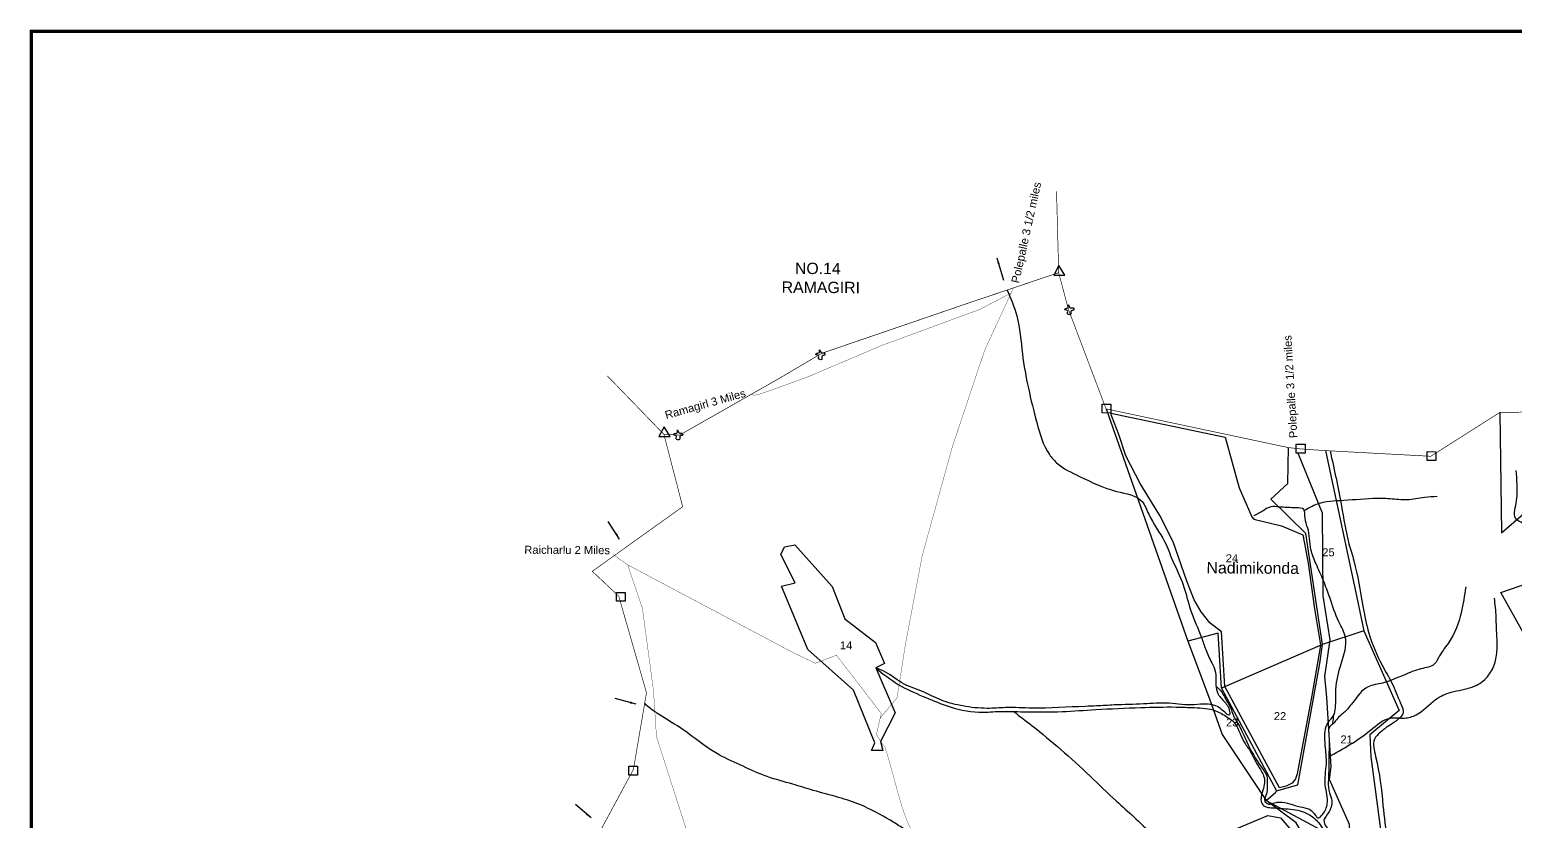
# Model space of a CAD drawing. Header units: inches. Extents: x 768179 to 777848, y 1567444 to 1579928.
# Drawn here: x 768179 to 772820, y 1577454 to 1579928 of the extents above; entities that cross this region are included whole.
import ezdxf
from ezdxf.enums import TextEntityAlignment as Align

# ---------------------------------------------------------------- set-up
doc = ezdxf.new("R2010")
doc.units = ezdxf.units.IN
doc.header["$MEASUREMENT"] = 0
doc.linetypes.add('ACAD_ISO02W100', pattern=[15, 12, -3])
for name, color, linetype in [('CSMark', 72, 'Continuous'), ('HILLLS', 24, 'Continuous'), ('PLOT', 7, 'Continuous'), ('PLOT NO', 7, 'Continuous'), ('ROADS', 6, 'Continuous'), ('TANKS-STREAM', 4, 'Continuous'), ('TEXT', 7, 'Continuous'), ('VILLAGE BOUNDARY', 5, 'Continuous'), ('VILLAGE STONES', 1, 'Continuous')]:
    doc.layers.add(name, color=color, linetype=linetype)
doc.styles.get("Standard").update_dxf_attribs({"font": 'arial.ttf'})
doc.linetypes.add('DOTS', pattern='A,1e-06,-3,["●",Standard,S=3,R=0,X=-1.25,Y=-1.25],-3', length=6.000001)
doc.dimstyles.get("Standard").update_dxf_attribs({"dimtxt": 0.18, "dimasz": 20, "dimexe": 0.18, "dimexo": 0.0625, "dimgap": 0.09, "dimtad": 0, "dimtih": 1, "dimtoh": 1, "dimdec": 4, "dimzin": 0, "dimdsep": 46, "dimtxsty": 'Standard', "dimcen": 0.09, "dimadec": 0, "dimazin": 0, "dimtfac": 1, "dimtdec": 4, "dimtofl": 0, "dimtmove": 0, "dimatfit": 3, "dimfxl": 1, "dimtolj": 1, "dimtzin": 0, "dimarcsym": 0})

msp = doc.modelspace()

# ---------------------------------------------------------------- linework, layer by layer
at = {"layer": 'CSMark', "color": 5, "const_width": 10}
msp.add_lwpolyline([(768183.9, 1579923.4), (777737.7, 1579923.4), (777737.7, 1567449.5), (768183.9, 1567449.5)], close=True, dxfattribs=at)
at = {"layer": 'HILLLS'}
for points in [[(771556.6, 1578730), (771913.7, 1578654.6), (771957.6, 1578495.9), (771997.5, 1578406), (772003.3, 1578398.6), (772089.4, 1578377.5), (772156.4, 1578349.4), (772173.5, 1578261.2), (772193.2, 1578117.9), (772210.9, 1578011.4), (772211.2, 1578002.9), (772184, 1577847.6), (772138.3, 1577602.1), (772133.5, 1577586.7), (772122.8, 1577573.1), (772104.8, 1577563.7), (772083.5, 1577558.7), (772036, 1577647), (771912.4, 1577875.1), (771901.8, 1578045.8), (771866, 1578073.8), (771838.6, 1578108.6), (771816.9, 1578146.6), (771794.1, 1578204.8), (771751.7, 1578327.9), (771709.6, 1578409.9), (771648, 1578509.8), (771603.3, 1578596.6), (771581, 1578662.5), (771559.4, 1578719.6), (771556.6, 1578730)], [(772210.1, 1576630.2), (772144.2, 1576666.6), (772094.6, 1576715.6), (772090.9, 1576777.9), (772058.9, 1576959.2), (772022.3, 1577054.7), (771981.3, 1577090.4), (771960.7, 1577111.2), (771872.6, 1577234.2), (771816.8, 1577330.7), (771824.2, 1577351.2), (771950.6, 1577431.1), (772047, 1577471.6), (772086.9, 1577464.7), (772179.3, 1577357.3), (772198.2, 1577237.9), (772212.8, 1577115.8), (772209.3, 1576985), (772226.8, 1576748.4), (772229.6, 1576638.9), (772221.5, 1576626.6), (772210.1, 1576630.2)]]:
    msp.add_lwpolyline(points, dxfattribs=at)
msp.add_spline([(772241.7, 1578611.9), (772276.8, 1578440.5), (772300.5, 1578321), (772315.8, 1578268.3), (772343.4, 1578126.6), (772362.9, 1578041.8), (772404.3, 1577941.5), (772434.6, 1577885.9), (772461.5, 1577823.5), (772469.7, 1577794.7), (772437.8, 1577760.4), (772398.2, 1577731.9), (772380.6, 1577710.6), (772383.7, 1577656.8), (772406.7, 1577503.4), (772423.2, 1577395), (772455.2, 1577289.8), (772483.5, 1577215.2), (772511.2, 1577205.3), (772612.4, 1577195.5), (772721.4, 1577186), (772740.4, 1577177.1), (772724.2, 1577167), (772703.7, 1577158.4), (772612.6, 1577142.8), (772531.7, 1577123.8), (772498, 1577104.1), (772467.5, 1577050.9), (772467.9, 1577038.3), (772524.7, 1577003.9), (772583.4, 1576963.7), (772596.9, 1576946.1), (772590.9, 1576913.5), (772563.7, 1576847.9), (772551.4, 1576828.5), (772491.4, 1576800.1), (772459.2, 1576788.1), (772435.7, 1576755.7), (772447.6, 1576710.3), (772510.9, 1576627.5), (772547.5, 1576565), (772558.9, 1576499.8), (772537, 1576425.1), (772535.2, 1576363.4), (772546, 1576291.3), (772549.7, 1576277.8), (772557.2, 1576279.6), (772586.2, 1576278), (772709.6, 1576281.2), (772725.3, 1576282.8), (772838.7, 1576282.8), (772918.5, 1576275.6), (773087, 1576262), (773158.9, 1576276.7), (773231.3, 1576249.1), (773314.3, 1576229), (773420.8, 1576224.6), (773559.2, 1576231.4), (773798.3, 1576276.1), (773856.6, 1576300), (773893.9, 1576336), (773919.4, 1576402.8), (773970.8, 1576541.5), (773981.7, 1576598.8), (774012.6, 1576714.2), (774036.5, 1576803.2), (774068, 1576866.2), (774110.6, 1576925.6), (774175.5, 1577044.6), (774204.5, 1577087.5), (774281.1, 1577132.4), (774323.6, 1577165.4), (774380.2, 1577276.5), (774418.6, 1577379.8), (774456.4, 1577511.2), (774485, 1577625.1), (774487.4, 1577653.8), (774501.6, 1577768.8), (774487.2, 1577884.5), (774455.4, 1578015.8), (774447.1, 1578149.5), (774421.2, 1578263), (774400.4, 1578346.7), (774371.6, 1578452.6), (774355.3, 1578522.2), (774356.1, 1578535.8), (774422.8, 1578544.1), (774515.4, 1578543), (774555.1, 1578536.4), (774584.7, 1578515.1), (774598.8, 1578479.6), (774627.2, 1578362.5), (774644.3, 1578263.4), (774650.4, 1578157.1), (774630.1, 1578100.1), (774619.8, 1578036.3), (774622.8, 1577983.2), (774643.1, 1577903.9), (774671.4, 1577853.8), (774741.6, 1577842.7), (774802.5, 1577873.3), (774888.4, 1577894.2), (774963.6, 1577917.6), (775008.9, 1577936.4), (775014.5, 1577937.6)], degree=3, dxfattribs=at)
at = {"layer": 'PLOT'}
for points in [[(771541.7, 1578743.1), (771796.7, 1578016.5), (771864.7, 1577836.8), (771904.5, 1577725.1), (772041.5, 1577518.7), (772071.8, 1577545), (772074.3, 1577549.2), (772140.3, 1577567.6), (772209.1, 1577947), (772217.9, 1578006.2), (771902.1, 1577870.2), (771892, 1578042.2), (771796.7, 1578016.5)], [(772771.8, 1578732), (772777.1, 1578355.5), (772983.8, 1578534.4)], [(772217.9, 1578006.2), (772166.2, 1578353.9), (772056.6, 1578460.5), (772109.4, 1578510.1), (772111.2, 1578622.1)], [(772227.2, 1578612.6), (772321.1, 1578173.6), (772347.4, 1578048.8), (772217.9, 1578006.2)], [(770527.6, 1578188.5), (770570.7, 1578199.4), (770525.2, 1578288.3), (770536.5, 1578311.6), (770568.9, 1578318.4), (770686.1, 1578187.8), (770725.1, 1578087.1), (770821.6, 1578013.2), (770849.1, 1577947), (770821.9, 1577933.1), (770883, 1577792.8), (770837, 1577703.8), (770843.8, 1577675.2), (770808.9, 1577675.4), (770819.6, 1577698.8), (770752.7, 1577864.2), (770609.4, 1577990.5), (770527.6, 1578188.5)], [(772774.8, 1578168.6), (772946.5, 1578228), (773002.2, 1578076.4), (772844.5, 1578044), (772774.8, 1578168.6)], [(772347.4, 1578048.8), (772457.5, 1577799.9), (772366.1, 1577724.5), (772369, 1577655.1), (772400.6, 1577412.7), (772473.7, 1577202.4), (772725.7, 1577177.8), (772495.9, 1577125.3), (772445, 1577042.1), (772589.3, 1576945.8), (772559, 1576858), (772435.7, 1576814.2), (772411.1, 1576735.9), (772523.5, 1576583.5), (772538, 1576490.5), (772516.8, 1576421.8), (772537.1, 1576271), (772848.3, 1576274)], [(771543.3, 1576566.5), (771857.6, 1576648.6), (771819.2, 1576683.5), (772029.6, 1576704.6), (771984.8, 1576913.6), (772051, 1576947.9), (772074.1, 1576743.7), (772090.9, 1576694.8), (772185.6, 1576621.7), (772240.3, 1576620.6), (772220.9, 1577186.4), (772210.5, 1577320.8), (772135.9, 1577449.3), (772041.5, 1577518.7), (772255.2, 1577403.8), (772400.6, 1577412.7)]]:
    msp.add_lwpolyline(points, dxfattribs=at)
at = {"layer": 'ROADS', "linetype": 'DOTS', "ltscale": 5, "const_width": 1.01}
for points in [[(770836, 1577776.6), (770888.7, 1577840.3), (770914.3, 1578003.9), (770967, 1578283.1), (771061.7, 1578625.7), (771161.8, 1578924.8), (771252.5, 1579121.4)], [(771245.2, 1579105.5), (771147.9, 1579054.2), (770840.1, 1578941.1), (770612.6, 1578844.2), (770515.6, 1578808.7), (770460.6, 1578789.6), (770442.9, 1578785.4), (770432.8, 1578788.4)], [(770287.8, 1577248.9), (770137, 1577718.5), (770127.7, 1577861.9), (770093.2, 1578119.2), (770047.1, 1578255.5), (770001.3, 1578287.9)], [(770047.1, 1578255.5), (770559.7, 1577983.4), (770633.2, 1577947.9), (770699.3, 1577973.1), (770839.3, 1577791), (770832.7, 1577762.2), (770824.3, 1577725.9), (770837, 1577703.8), (770850.7, 1577685.9), (770861.9, 1577650.4), (770887.4, 1577557.6), (770904.3, 1577497.8), (770918.7, 1577458.3), (770929.7, 1577433.4)]]:
    msp.add_lwpolyline(points, dxfattribs=at)
at = {"layer": 'ROADS', "linetype": 'DOTS', "ltscale": 5}
msp.add_lwpolyline([(772464.4, 1575819.5), (772437.8, 1575922.2), (772437, 1576042.2), (772411.5, 1576205.8), (772420.9, 1576309.5), (772372.4, 1576440.3), (772343.6, 1576529.1), (772318.7, 1576868.4), (772338.6, 1576949.6), (772360.2, 1577003.1), (772332.1, 1577074.9), (772317.1, 1577170.5), (772301.8, 1577443.8), (772239.2, 1577584.3), (772244.6, 1577625.6), (772231.5, 1577841.2), (772224.8, 1577906.5), (772241.6, 1578021.1), (772220.4, 1578158.7), (772217.3, 1578417), (772140.7, 1578606.6)], dxfattribs=at)
at = {"layer": 'TANKS-STREAM'}
msp.add_lwpolyline([(771902.1, 1577870.2), (772074.3, 1577549.2)], dxfattribs=at)
for points in [[(771232.3, 1579114.6), (771262.6, 1579034.1), (771280.3, 1578915.1), (771325.1, 1578700.6), (771364.7, 1578600.2), (771387.3, 1578574.5), (771458.2, 1578532.2), (771574.6, 1578485.1), (771654.4, 1578453.1), (771674.8, 1578414.1), (771724.4, 1578328.2), (771749.6, 1578269), (771782.8, 1578192.7), (771805.6, 1578114.4), (771839.9, 1578028.1), (771852.9, 1577990.9), (771871.7, 1577949.2), (771882.6, 1577923.6), (771885.4, 1577872.7), (771894.3, 1577847.4), (771918.1, 1577819.2), (771926.3, 1577802.2), (771927.5, 1577786.9), (771899.5, 1577806), (771879.9, 1577816), (771855.3, 1577820.3), (771817.4, 1577817.8), (771738.4, 1577822.9), (771658.7, 1577820.6), (771567.1, 1577817.5), (771511.5, 1577814.3), (771477.1, 1577813), (771311, 1577807.8), (771227.9, 1577809.2), (771169.8, 1577806.9), (771094.6, 1577814.4), (771031.4, 1577830.8), (770965.1, 1577860.7), (770910.7, 1577882.8), (770852.3, 1577920.1), (770821.9, 1577933.1)], [(774594.6, 1577256.9), (774633.3, 1577356.2), (774640.1, 1577426.4), (774619.7, 1577492.3), (774591.4, 1577563.6), (774556.6, 1577632.3), (774493.6, 1577688.6), (774397.5, 1577773.2), (774311.7, 1577825.6), (774156.3, 1577936), (774029.5, 1578015.4), (773920.9, 1578066.9), (773811.9, 1578094.2), (773698.3, 1578104.3), (773639.6, 1578108.5), (773545.4, 1578121.2), (773464.5, 1578143.8), (773292.2, 1578200.3), (773155.5, 1578249.3), (773065.3, 1578289.2), (772991.3, 1578332.2), (772961.4, 1578352.9), (772880.2, 1578372.9), (772831.3, 1578391.9), (772824.7, 1578396.6), (772822.7, 1578448.2), (772825.8, 1578508), (772823.3, 1578550.7)], [(772161.4, 1578425.5), (772185.7, 1578439.1), (772231.4, 1578453.6), (772271.5, 1578456.7), (772375.4, 1578463.5), (772429.1, 1578462.7), (772482, 1578459.8), (772536.6, 1578467.4), (772575.9, 1578469.7)], [(771885, 1577876.2), (771898.5, 1577863.3), (771915, 1577837.2), (771931.2, 1577807.1), (771938.4, 1577786.5), (771946.3, 1577772.2), (771968.7, 1577729.7), (771981, 1577702.7), (772027.1, 1577623.3), (772043.8, 1577593.6), (772045.1, 1577578.2), (772040.6, 1577534.6), (772036.8, 1577521), (772040.7, 1577512.2), (772048.9, 1577507.7), (772068.8, 1577511.7), (772084.3, 1577514), (772147.9, 1577499.2), (772176.7, 1577491.4), (772195.8, 1577472.3), (772203.1, 1577464.9), (772217.4, 1577474.9), (772232.7, 1577509.5), (772231.7, 1577537.2), (772226.2, 1577567.4), (772229.9, 1577633.5), (772226.6, 1577691.1), (772226.1, 1577735), (772236.1, 1577763.9), (772252.4, 1577784.7), (772258.3, 1577808.8), (772259.7, 1577866.4), (772276.1, 1577946.2), (772289.5, 1578029.8), (772269.3, 1578076.9), (772240.3, 1578153.9), (772221, 1578205.2), (772197.7, 1578258.9), (772181.8, 1578303.9), (772171.8, 1578370.4), (772163.3, 1578401.5), (772159.4, 1578428.6), (772136.4, 1578433.9), (772081.2, 1578436.5), (772056.4, 1578436.7), (772034.4, 1578425.9), (772003.8, 1578408.8)], [(772665.4, 1578186.4), (772651, 1578105.8), (772613.8, 1578014.8), (772583.7, 1577971.3), (772567.9, 1577945.6), (772525.4, 1577930.7), (772472.5, 1577911.1), (772438.7, 1577897.5), (772405.7, 1577886), (772360.2, 1577874.1), (772311.9, 1577824.6), (772286.2, 1577794.9), (772261.4, 1577771.3), (772250.1, 1577758.4), (772251.9, 1577772.2), (772251.8, 1577783.7)], [(772237.7, 1577655.7), (772367.5, 1577738.5), (772428.9, 1577776.3), (772473, 1577776.7), (772510.7, 1577787), (772570.8, 1577834.2), (772619.5, 1577857.4), (772685.6, 1577873.5), (772729.1, 1577901.6), (772753.2, 1577940.2), (772762.7, 1577983.8), (772761.3, 1578061.2), (772758.3, 1578122.4), (772754.7, 1578151.2)], [(770821.9, 1577933.1), (770892.2, 1577881.8), (770969.9, 1577844.4), (771041.8, 1577815.7), (771144.6, 1577794.9), (771202.4, 1577796.9), (771286.2, 1577796.1), (771404.3, 1577797), (771509.3, 1577803.1), (771650.1, 1577809.4), (771760.3, 1577811.1), (771817.7, 1577809.2), (771883.8, 1577799.4), (771920.3, 1577779.5), (771938.3, 1577766.1), (771971.5, 1577704.4), (771990.6, 1577675.2), (772016.3, 1577627.4), (772033.8, 1577595.5), (772036.5, 1577574.6), (772031.6, 1577551.1), (772025.5, 1577521.1), (772031.4, 1577505.3), (772041.9, 1577498.6), (772062.4, 1577496.1), (772086.9, 1577494.3), (772148.5, 1577486.6), (772172.8, 1577476.6), (772206.2, 1577448.8), (772214.4, 1577437), (772247.5, 1577383.3), (772271, 1577358.4), (772280.7, 1577329.5), (772280.5, 1577285.8), (772265.7, 1577259.6), (772245.6, 1577238), (772235.6, 1577222.4), (772250, 1577183), (772275.7, 1577122.8), (772276.6, 1577099.2), (772275, 1577070.1), (772274.8, 1577044.2), (772285.7, 1577020.2), (772309.2, 1577000.8), (772342, 1576996.3), (772359.7, 1577023), (772375.7, 1577047), (772375.4, 1577071), (772378.6, 1577088), (772404.6, 1577090.6), (772428.5, 1577117.8), (772434.4, 1577135.9), (772469.3, 1577145.4), (772526.4, 1577156.7), (772604, 1577166.4), (772648.6, 1577177.7), (772680, 1577205.6), (772740.3, 1577251), (772800.8, 1577321.9), (772841.5, 1577375.8), (772876.2, 1577403.8), (772891.8, 1577417.7)], [(772342, 1576996.3), (772365.2, 1576967.6), (772392, 1576928.3), (772400.4, 1576911.1), (772403.3, 1576879), (772398.1, 1576860.7), (772387.5, 1576833.2), (772373.5, 1576811.2), (772362, 1576786.2), (772354.7, 1576768.8), (772361.6, 1576714.9), (772368.8, 1576686.4), (772387.2, 1576625.1), (772404.8, 1576611.3), (772465.3, 1576592.3), (772491.1, 1576585.1), (772507.8, 1576576), (772518.3, 1576554.7), (772522.8, 1576531.1), (772519.9, 1576505.3), (772513.8, 1576487.6), (772496, 1576466.6), (772487.5, 1576441.3), (772491.6, 1576403.7), (772495.3, 1576340), (772496.8, 1576327.5), (772471.8, 1576368.7), (772449, 1576393.4), (772430.5, 1576424.2), (772423.7, 1576433), (772383.3, 1576439.4), (772336.4, 1576446.8), (772300.1, 1576453.5), (772286.8, 1576474.1), (772269.3, 1576514.1), (772263.2, 1576537.8), (772258.4, 1576573.8), (772250.5, 1576584.4), (772224.3, 1576596.8), (772170.2, 1576628), (772139.5, 1576645.8), (772113.3, 1576667.9), (772087.7, 1576690.3), (772070.1, 1576696.8), (772055, 1576691.7), (772016.3, 1576687.3), (771997.3, 1576687), (771957.8, 1576693), (771937.6, 1576701.7), (771922.3, 1576710.4), (771881.1, 1576714.5), (771856, 1576707.9), (771832.6, 1576698.5), (771823.1, 1576689.4), (771805.1, 1576669.8), (771791.2, 1576655.4), (771778.3, 1576638.4), (771750, 1576614), (771714.1, 1576597.8), (771666.2, 1576588.7), (771631.1, 1576586), (771608.2, 1576588.1), (771596.3, 1576595.1), (771564, 1576623.8), (771531.5, 1576661.6), (771482.1, 1576703.7), (771437.4, 1576725.9), (771397.8, 1576738.2), (771382.8, 1576746), (771369.5, 1576755.6), (771327.3, 1576767.9), (771279.6, 1576800), (771226.9, 1576852.4), (771178.5, 1576900.8), (771166.6, 1576915), (771162, 1576930.2), (771153.4, 1576947.6), (771133.9, 1576970.2), (771112.4, 1576986.3), (771090.6, 1576982), (771079.1, 1576977.4), (771056.9, 1576976.9), (771035.8, 1576984.4), (771037.2, 1577012.4), (771045.1, 1577049.8), (771048.5, 1577068.9), (771041.5, 1577101.3), (771025.8, 1577160.6), (771000.7, 1577208.3), (770988.4, 1577240.8), (770978.3, 1577279.7), (770959.1, 1577322.6), (770951.5, 1577355.5), (770951.4, 1577371.3), (770950.8, 1577393.4), (770936.5, 1577409.6), (770903.4, 1577434.4), (770867.4, 1577456.9), (770775, 1577504.9), (770705.8, 1577528.6), (770626.7, 1577550.4), (770562.6, 1577569.9), (770483, 1577593.5), (770407.5, 1577625.7), (770333.4, 1577661.6), (770291.5, 1577687.7), (770223.4, 1577738.1), (770138.4, 1577792.1), (770110, 1577813), (770100, 1577821.8)], [(771253.1, 1577796.9), (771310.4, 1577752.7), (771400.6, 1577678.3), (771490.8, 1577595.7), (771574.4, 1577516.4), (771628.6, 1577467.5), (771745.7, 1577359.4), (771786.1, 1577326.8), (771829.3, 1577268.6), (771953.6, 1577092.7), (771998.6, 1577054.8), (772017, 1577037.4), (772038.6, 1576958.3), (772045.2, 1576892.2), (772057.3, 1576768), (772069.3, 1576731.4), (772070.5, 1576696.8)], [(772250.3, 1577758.2), (772238.5, 1577746.9), (772237.4, 1577729.5), (772237.9, 1577661.8), (772236.9, 1577604.1), (772236, 1577576.6), (772239.2, 1577543.1), (772246.9, 1577517.9), (772244.7, 1577498.9), (772229, 1577469.8), (772222.4, 1577457), (772229.5, 1577437.3), (772267.8, 1577374.8), (772287.7, 1577346.9), (772293.4, 1577323.4), (772293.1, 1577282.4), (772275.3, 1577248.7), (772259.9, 1577231.1), (772255.4, 1577223), (772252.3, 1577200.9), (772267.7, 1577172), (772287.4, 1577116.2), (772292.4, 1577096.5), (772284.8, 1577071.6), (772285.4, 1577050.9), (772298.8, 1577021.6), (772317.1, 1577010.7), (772332.2, 1577012), (772349.4, 1577027.1), (772364.5, 1577052.8), (772366, 1577074.9), (772370.1, 1577089.1), (772382.8, 1577098.9), (772405.6, 1577109.6), (772421.3, 1577134), (772433.3, 1577150.2), (772461.4, 1577155.9), (772500.4, 1577162.1), (772530.4, 1577166.7), (772554.1, 1577166.6), (772578.2, 1577176.8), (772599.7, 1577190.1), (772616.1, 1577223.2), (772631.6, 1577271.1), (772650.8, 1577322.4), (772666.7, 1577365.8), (772678.2, 1577400.5), (772684.6, 1577415.7)]]:
    msp.add_spline(points, degree=3, dxfattribs=at)
at = {"layer": 'VILLAGE BOUNDARY', "color": 5, "ltscale": 100, "const_width": 2.03}
for points in [[(771393.6, 1579168.9), (771386.9, 1579422.8)], [(770160.3, 1578663.5), (769983.4, 1578846.4)]]:
    msp.add_lwpolyline(points, dxfattribs=at)
at = {"layer": 'VILLAGE BOUNDARY', "color": 5, "linetype": 'ACAD_ISO02W100', "ltscale": 5, "const_width": 2.03}
msp.add_lwpolyline([(769885.4, 1577282.3), (770065.1, 1577616.3), (770105.8, 1577855.7), (770019.3, 1578157.3), (769936.6, 1578235.4), (770218.9, 1578437.3), (770160.3, 1578663.5), (770208.9, 1578660.9), (770521.2, 1578838.7), (770652.9, 1578916.6), (771111.5, 1579073.8), (771393.6, 1579168.9), (771424.2, 1579053.4), (771541.7, 1578743.1), (772111.2, 1578622.1), (772148.7, 1578617.9), (772227.2, 1578612.6), (772556.1, 1578594.9), (772771.8, 1578732), (772880.7, 1578733.4)], dxfattribs=at)
at = {"layer": 'VILLAGE STONES'}
for points in [[(771378.4, 1579161.2), (771413.3, 1579161), (771394.3, 1579191.1), (771378.4, 1579161.2)], [(770144.8, 1578657), (770179.8, 1578656.8), (770160.7, 1578686.8), (770144.8, 1578657)]]:
    msp.add_lwpolyline(points, dxfattribs=at)
for points in [[(771529.3, 1578757.6), (771556.8, 1578757.5), (771556.6, 1578730), (771529.2, 1578730.2)], [(772136, 1578632.5), (772163.5, 1578632.4), (772163.3, 1578604.9), (772135.8, 1578605.1)], [(772544.9, 1578609.4), (772572.3, 1578609.3), (772572.2, 1578581.9), (772544.7, 1578582)], [(770012.1, 1578169.6), (770039.5, 1578169.5), (770039.4, 1578142), (770011.9, 1578142.2)], [(770050.8, 1577625.8), (770078.2, 1577625.7), (770078.1, 1577598.2), (770050.6, 1577598.4)]]:
    msp.add_lwpolyline(points, close=True, dxfattribs=at)
for points in [[(771412.3, 1579052.8), (771415.2, 1579057.3), (771422.4, 1579058.5), (771424.5, 1579068.6), (771430.1, 1579058.9), (771438.5, 1579058.6), (771441, 1579053), (771432.4, 1579049.3), (771430.8, 1579038.5), (771420.8, 1579040.5), (771421.9, 1579047.7), (771412, 1579053.1)], [(770634.6, 1578912.3), (770637.5, 1578916.8), (770644.7, 1578917.9), (770646.9, 1578928), (770652.4, 1578918.3), (770660.8, 1578918), (770663.4, 1578912.4), (770654.8, 1578908.7), (770653.2, 1578897.9), (770643.1, 1578899.9), (770644.2, 1578907.1), (770634.3, 1578912.6)], [(770190.3, 1578661.6), (770193.2, 1578666.1), (770200.4, 1578667.3), (770202.6, 1578677.3), (770208.1, 1578667.7), (770216.5, 1578667.3), (770219, 1578661.7), (770210.4, 1578658), (770208.9, 1578647.2), (770198.8, 1578649.2), (770199.9, 1578656.4), (770190, 1578661.9)]]:
    msp.add_spline(points, degree=3, dxfattribs=at)

# ---------------------------------------------------------------- texts
at = {"layer": 'PLOT NO'}
for s, p in [('24', (771934.9, 1578276)), ('25', (772236.4, 1578294.8)), ('14', (770729.6, 1578003.8)), ('23', (771936, 1577763)), ('22', (772085.1, 1577782.7)), ('21', (772293.1, 1577709.7))]:
    msp.add_text(s, height=25, rotation=359.6804, dxfattribs=at).set_placement(p, align=Align.MIDDLE_CENTER)
at = {"layer": 'TEXT'}
for s, height, rotation, p in [('Polepalle 3 1/2 miles ', 25, 77.5116, (771269.5, 1579134.2)), ('Polepalle 3 1/2 miles ', 25, 93.3738, (772139.5, 1578652.4)), ('Ramagirl 3 Miles ', 25, 15.7686, (770167.6, 1578710.9)), ('Raicharlu 2 Miles ', 25, 359.6804, (769723.9, 1578290.3)), ('Nadimikonda ', 35.441, 359.6804, (771855.4, 1578228.9))]:
    msp.add_text(s, height=height, rotation=rotation, dxfattribs=at).set_placement(p)
at = {"layer": 'TEXT', "color": 1, "insert": (770528.5, 1579200.5), "char_height": 35.441, "width": 245.023, "attachment_point": 1, "rotation": 359.6804}
msp.add_mtext('   NO.14 RAMAGIRI', dxfattribs=at)

# ---------------------------------------------------------------- leaders
at = {"layer": 'VILLAGE BOUNDARY'}
for points in [[(771200.6, 1579215.6), (771221, 1579145.8)], [(770021.6, 1578336.2), (769986.2, 1578391.4)], [(770073.9, 1577820.1), (770007.8, 1577838.2)], [(769933.1, 1577464.2), (769883.9, 1577506.1)]]:
    msp.add_leader(points, dimstyle='Standard', override={"dimgap": 0.09, "dimtad": 0}, dxfattribs=at)

doc.saveas('drawing.dxf')
